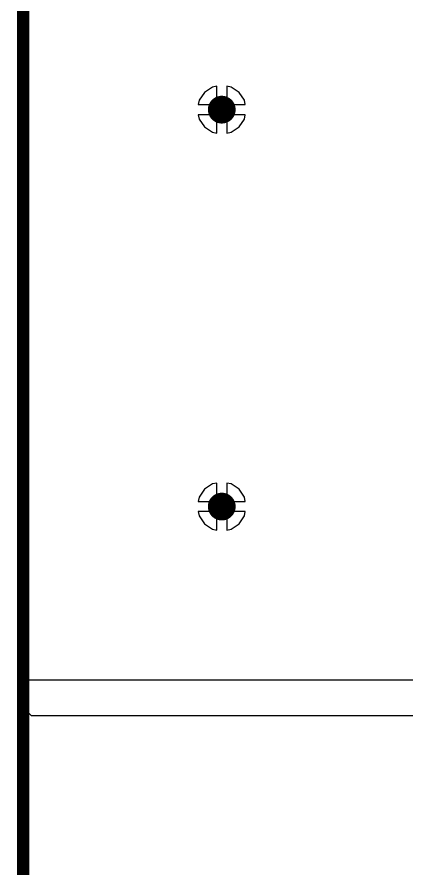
# Model space of a CAD drawing. Header units: millimetres. Extents: x 45 to 209, y 90 to 189.
# Drawn here: x 111.17 to 120.98, y 105.74 to 127.2 of the extents above; entities that cross this region are included whole.
import ezdxf

# ---------------------------------------------------------------- set-up
doc = ezdxf.new("R2010")
doc.units = ezdxf.units.MM
for name, color, linetype in [('BottomLayer', 5, 'Continuous'), ('Mechanical1', 6, 'Continuous'), ('MultiLayer', 9, 'Continuous'), ('TopLayer', 1, 'Continuous'), ('ViaHoleLayer', 16, 'Continuous')]:
    doc.layers.add(name, color=color, linetype=linetype)

msp = doc.modelspace()

# ---------------------------------------------------------------- linework, layer by layer
at = {"layer": 'BottomLayer'}
for p, q in [((111.321, 92.366), (111.321, 188.866)), ((116.085, 125.435), (115.885, 125.301)), ((116.194, 125.456), (116.085, 125.435)), ((116.194, 124.993), (116.194, 125.456)), ((116.556, 125.435), (116.448, 125.456)), ((116.448, 125.456), (116.448, 124.993)), ((116.756, 125.301), (116.556, 125.435)), ((115.885, 125.301), (115.752, 125.101)), ((116.89, 125.101), (116.756, 125.301)), ((115.752, 125.101), (115.73, 124.993)), ((115.73, 124.993), (116.194, 124.993)), ((116.448, 124.993), (116.911, 124.993)), ((116.911, 124.993), (116.89, 125.101)), ((116.194, 124.739), (115.73, 124.739)), ((115.73, 124.739), (115.752, 124.63)), ((116.194, 124.275), (116.194, 124.739)), ((116.911, 124.739), (116.448, 124.739)), ((116.448, 124.739), (116.448, 124.275)), ((116.89, 124.63), (116.911, 124.739)), ((115.752, 124.63), (115.885, 124.43)), ((116.756, 124.43), (116.89, 124.63)), ((115.885, 124.43), (116.085, 124.297)), ((116.085, 124.297), (116.194, 124.275)), ((116.448, 124.275), (116.556, 124.297)), ((116.556, 124.297), (116.756, 124.43)), ((115.885, 115.301), (115.752, 115.101)), ((116.085, 115.435), (115.885, 115.301)), ((116.194, 115.456), (116.085, 115.435)), ((116.194, 114.993), (116.194, 115.456)), ((116.556, 115.435), (116.448, 115.456)), ((116.448, 115.456), (116.448, 114.993)), ((116.756, 115.301), (116.556, 115.435)), ((116.89, 115.101), (116.756, 115.301)), ((115.752, 115.101), (115.73, 114.993)), ((116.911, 114.993), (116.89, 115.101)), ((115.73, 114.993), (116.194, 114.993)), ((116.448, 114.993), (116.911, 114.993)), ((116.194, 114.739), (115.73, 114.739)), ((115.73, 114.739), (115.752, 114.63)), ((115.752, 114.63), (115.885, 114.43)), ((116.194, 114.275), (116.194, 114.739)), ((116.911, 114.739), (116.448, 114.739)), ((116.448, 114.739), (116.448, 114.275)), ((116.756, 114.43), (116.89, 114.63)), ((116.89, 114.63), (116.911, 114.739)), ((115.885, 114.43), (116.085, 114.297)), ((116.556, 114.297), (116.756, 114.43)), ((116.085, 114.297), (116.194, 114.275)), ((116.448, 114.275), (116.556, 114.297))]:
    msp.add_line(p, q, dxfattribs=at)
at = {"layer": 'BottomLayer', "const_width": 0.35}
for points in [[(116.146, 124.866, 1), (116.496, 124.866, 1)], [(116.146, 114.866, 1), (116.496, 114.866, 1)]]:
    msp.add_lwpolyline(points, format="xyb", close=True, dxfattribs=at)
at = {"layer": 'Mechanical1', "const_width": 0.305}
msp.add_lwpolyline([(111.321, 92.366), (111.321, 188.866)], dxfattribs=at)
at = {"layer": 'MultiLayer', "const_width": 0.35}
for points in [[(116.146, 124.866, 1), (116.496, 124.866, 1)], [(116.146, 114.866, 1), (116.496, 114.866, 1)]]:
    msp.add_lwpolyline(points, format="xyb", close=True, dxfattribs=at)
at = {"layer": 'TopLayer'}
for p, q in [((111.321, 109.81), (111.327, 188.657)), ((116.085, 125.435), (115.885, 125.301)), ((116.194, 125.456), (116.085, 125.435)), ((116.194, 124.993), (116.194, 125.456)), ((116.556, 125.435), (116.448, 125.456)), ((116.448, 125.456), (116.448, 124.993)), ((116.756, 125.301), (116.556, 125.435)), ((115.885, 125.301), (115.752, 125.101)), ((116.89, 125.101), (116.756, 125.301)), ((115.752, 125.101), (115.73, 124.993)), ((115.73, 124.993), (116.194, 124.993)), ((116.448, 124.993), (116.911, 124.993)), ((116.911, 124.993), (116.89, 125.101)), ((116.194, 124.739), (115.73, 124.739)), ((115.73, 124.739), (115.752, 124.63)), ((116.194, 124.275), (116.194, 124.739)), ((116.911, 124.739), (116.448, 124.739)), ((116.448, 124.739), (116.448, 124.275)), ((116.89, 124.63), (116.911, 124.739)), ((115.752, 124.63), (115.885, 124.43)), ((116.756, 124.43), (116.89, 124.63)), ((115.885, 124.43), (116.085, 124.297)), ((116.085, 124.297), (116.194, 124.275)), ((116.448, 124.275), (116.556, 124.297)), ((116.556, 124.297), (116.756, 124.43)), ((115.885, 115.301), (115.752, 115.101)), ((116.085, 115.435), (115.885, 115.301)), ((116.194, 115.456), (116.085, 115.435)), ((116.194, 114.993), (116.194, 115.456)), ((116.556, 115.435), (116.448, 115.456)), ((116.448, 115.456), (116.448, 114.993)), ((116.756, 115.301), (116.556, 115.435)), ((116.89, 115.101), (116.756, 115.301)), ((115.752, 115.101), (115.73, 114.993)), ((116.911, 114.993), (116.89, 115.101)), ((115.73, 114.993), (116.194, 114.993)), ((116.448, 114.993), (116.911, 114.993)), ((116.194, 114.739), (115.73, 114.739)), ((115.73, 114.739), (115.752, 114.63)), ((115.752, 114.63), (115.885, 114.43)), ((116.194, 114.275), (116.194, 114.739)), ((116.911, 114.739), (116.448, 114.739)), ((116.448, 114.739), (116.448, 114.275)), ((116.756, 114.43), (116.89, 114.63)), ((116.89, 114.63), (116.911, 114.739)), ((115.885, 114.43), (116.085, 114.297)), ((116.556, 114.297), (116.756, 114.43)), ((116.085, 114.297), (116.194, 114.275)), ((116.448, 114.275), (116.556, 114.297)), ((111.321, 92.366), (111.321, 110.501)), ((111.321, 110.501), (124.092, 110.501)), ((111.536, 109.594), (111.321, 109.81)), ((127.307, 109.594), (111.536, 109.594))]:
    msp.add_line(p, q, dxfattribs=at)
at = {"layer": 'TopLayer', "const_width": 0.35}
for points in [[(116.146, 124.866, 1), (116.496, 124.866, 1)], [(116.146, 114.866, 1), (116.496, 114.866, 1)]]:
    msp.add_lwpolyline(points, format="xyb", close=True, dxfattribs=at)
at = {"layer": 'ViaHoleLayer', "const_width": 0.175}
for points in [[(116.233, 124.866, 1), (116.408, 124.866, 1)], [(116.233, 114.866, 1), (116.408, 114.866, 1)]]:
    msp.add_lwpolyline(points, format="xyb", close=True, dxfattribs=at)

doc.saveas('drawing.dxf')
